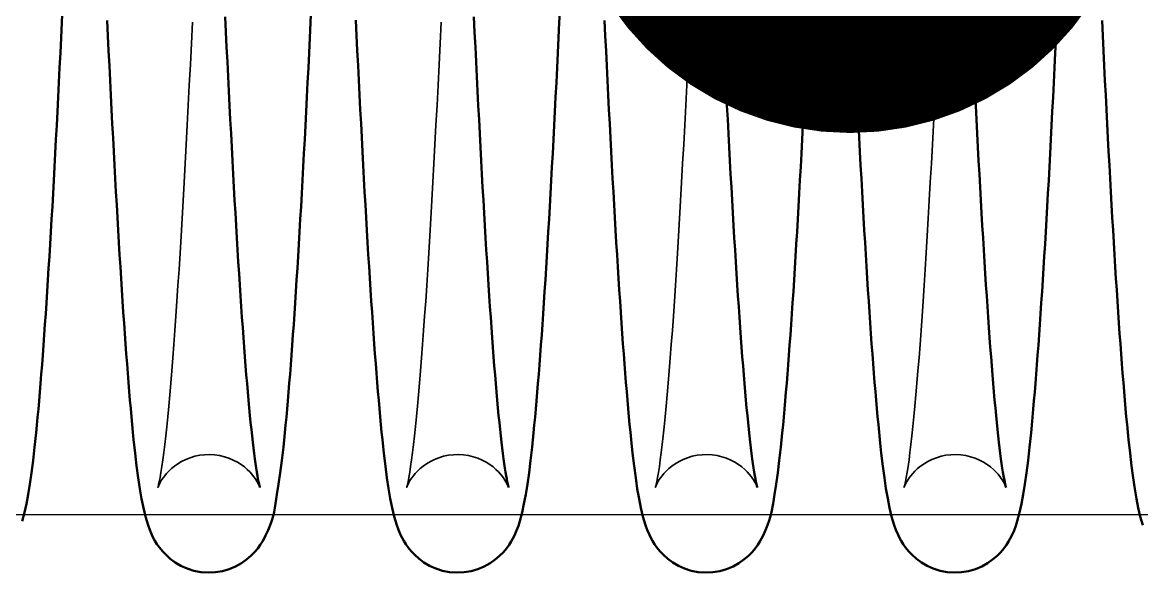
# Model space of a CAD drawing. Header units: millimetres. Extents: x 1448 to 104164, y -19509 to -89.
# Drawn here: x 80984 to 81061.8, y -3056.7 to -3018.4 of the extents above; entities that cross this region are included whole.
import ezdxf

# ---------------------------------------------------------------- set-up
doc = ezdxf.new("R2010")
doc.units = ezdxf.units.MM
doc.header["$LTSCALE"] = 60
doc.header["$MEASUREMENT"] = 0
doc.layers.get('0').update_dxf_attribs({"linetype": 'CONTINUOUS'})
doc.layers.add('가려진 것(ISO)', color=7, linetype='CONTINUOUS', lineweight=35)
doc.layers.add('가시적인 것(ISO)', color=7, linetype='CONTINUOUS', lineweight=50)
doc.styles.add('0T-OUT', font='H2GTRE.TTF')
doc.dimstyles.new('MAIN', dxfattribs={"dimtxt": 1.5, "dimasz": 0.5, "dimexe": 1, "dimexo": 2, "dimgap": 1, "dimtad": 1, "dimdec": 0, "dimdsep": 46, "dimlunit": 6, "dimtxsty": '0T-OUT', "dimblk": 'DOT', "dimcen": 2.5, "dimdle": 2, "dimclrd": 256, "dimclre": 256, "dimclrt": 3, "dimadec": 0, "dimazin": 0, "dimtfac": 1, "dimtdec": 0, "dimtix": 1, "dimtmove": 2, "dimatfit": 3, "dimldrblk": 'DOT', "dimfxl": 1, "dimtvp": 1, "dimtolj": 1, "dimtzin": 0, "dimlwd": 0, "dimlwe": 0, "dimarcsym": 0})

# ---------------------------------------------------------------- blocks, each defined once
blk = doc.blocks.new('토션스프링1')
at = {"layer": '가려진 것(ISO)', "flags": 128}
for points in [[(21462535.684, -50955507.244), (21462535.679, -50955507.229), (21462535.66, -50955507.177), (21462535.619, -50955507.083), (21462535.549, -50955506.94), (21462535.498, -50955506.847), (21462535.433, -50955506.739), (21462535.352, -50955506.616), (21462535.251, -50955506.478), (21462535.128, -50955506.325), (21462534.981, -50955506.162), (21462534.807, -50955505.993), (21462534.606, -50955505.821), (21462534.376, -50955505.652), (21462534.119, -50955505.491), (21462533.839, -50955505.344), (21462533.538, -50955505.217), (21462533.219, -50955505.113), (21462532.886, -50955505.035), (21462532.543, -50955504.985), (21462532.195, -50955504.965), (21462531.848, -50955504.976), (21462531.504, -50955505.017), (21462531.167, -50955505.087), (21462530.843, -50955505.183), (21462530.537, -50955505.304), (21462530.25, -50955505.445), (21462529.986, -50955505.603), (21462529.748, -50955505.77), (21462529.538, -50955505.941), (21462529.356, -50955506.112), (21462529.201, -50955506.278), (21462529.071, -50955506.433), (21462528.965, -50955506.574), (21462528.878, -50955506.702), (21462528.808, -50955506.815), (21462528.753, -50955506.913), (21462528.677, -50955507.065), (21462528.633, -50955507.166), (21462528.611, -50955507.223), (21462528.604, -50955507.244), (21462528.607, -50955507.234), (21462528.617, -50955507.197), (21462528.633, -50955507.136), (21462528.652, -50955507.055), (21462528.699, -50955506.836), (21462528.753, -50955506.549), (21462528.814, -50955506.199), (21462528.878, -50955505.792), (21462528.945, -50955505.333), (21462529.011, -50955504.828), (21462529.079, -50955504.275), (21462529.147, -50955503.674), (21462529.216, -50955503.027), (21462529.286, -50955502.336), (21462529.356, -50955501.601), (21462529.426, -50955500.825), (21462529.497, -50955500.007), (21462529.568, -50955499.15), (21462529.64, -50955498.254), (21462529.711, -50955497.322), (21462529.782, -50955496.353), (21462529.853, -50955495.35), (21462529.924, -50955494.31), (21462529.995, -50955493.232), (21462530.067, -50955492.119), (21462530.138, -50955490.971), (21462530.21, -50955489.79), (21462530.282, -50955488.577), (21462530.353, -50955487.333), (21462530.425, -50955486.061), (21462530.497, -50955484.76), (21462530.568, -50955483.433), (21462530.64, -50955482.08), (21462530.711, -50955480.703), (21462530.782, -50955479.301), (21462530.854, -50955477.873), (21462530.925, -50955476.418), (21462530.997, -50955474.94)], [(21462552.96, -50955507.244), (21462552.955, -50955507.229), (21462552.936, -50955507.177), (21462552.895, -50955507.083), (21462552.824, -50955506.94), (21462552.773, -50955506.847), (21462552.709, -50955506.739), (21462552.628, -50955506.617), (21462552.527, -50955506.478), (21462552.404, -50955506.326), (21462552.257, -50955506.163), (21462552.084, -50955505.994), (21462551.882, -50955505.822), (21462551.652, -50955505.652), (21462551.396, -50955505.491), (21462551.116, -50955505.344), (21462550.816, -50955505.217), (21462550.496, -50955505.114), (21462550.163, -50955505.035), (21462549.82, -50955504.985), (21462549.473, -50955504.965), (21462549.126, -50955504.976), (21462548.781, -50955505.017), (21462548.444, -50955505.086), (21462548.121, -50955505.182), (21462547.815, -50955505.303), (21462547.528, -50955505.445), (21462547.263, -50955505.602), (21462547.025, -50955505.768), (21462546.815, -50955505.94), (21462546.633, -50955506.111), (21462546.478, -50955506.277), (21462546.348, -50955506.432), (21462546.241, -50955506.572), (21462546.153, -50955506.699), (21462546.083, -50955506.811), (21462546.027, -50955506.91), (21462545.952, -50955507.065), (21462545.909, -50955507.166), (21462545.886, -50955507.224), (21462545.879, -50955507.244), (21462545.882, -50955507.234), (21462545.893, -50955507.197), (21462545.908, -50955507.137), (21462545.927, -50955507.056), (21462545.973, -50955506.837), (21462546.029, -50955506.547), (21462546.091, -50955506.195), (21462546.155, -50955505.788), (21462546.22, -50955505.333), (21462546.286, -50955504.827), (21462546.354, -50955504.272), (21462546.422, -50955503.671), (21462546.491, -50955503.023), (21462546.561, -50955502.331), (21462546.632, -50955501.596), (21462546.702, -50955500.819), (21462546.774, -50955500.001), (21462546.845, -50955499.144), (21462546.916, -50955498.25), (21462546.987, -50955497.319), (21462547.058, -50955496.353), (21462547.129, -50955495.347), (21462547.2, -50955494.304), (21462547.272, -50955493.225), (21462547.343, -50955492.111), (21462547.415, -50955490.962), (21462547.486, -50955489.781), (21462547.558, -50955488.569), (21462547.629, -50955487.327), (21462547.701, -50955486.056), (21462547.773, -50955484.757), (21462547.844, -50955483.432), (21462547.915, -50955482.082), (21462547.987, -50955480.705), (21462548.058, -50955479.3), (21462548.13, -50955477.869), (21462548.201, -50955476.413), (21462548.273, -50955474.934)], [(21462570.236, -50955507.244), (21462570.231, -50955507.229), (21462570.212, -50955507.177), (21462570.171, -50955507.083), (21462570.1, -50955506.94), (21462570.049, -50955506.847), (21462569.984, -50955506.739), (21462569.903, -50955506.616), (21462569.803, -50955506.478), (21462569.68, -50955506.325), (21462569.532, -50955506.162), (21462569.359, -50955505.993), (21462569.158, -50955505.821), (21462568.927, -50955505.652), (21462568.671, -50955505.491), (21462568.39, -50955505.344), (21462568.09, -50955505.217), (21462567.771, -50955505.113), (21462567.437, -50955505.035), (21462567.094, -50955504.985), (21462566.747, -50955504.965), (21462566.4, -50955504.976), (21462566.055, -50955505.017), (21462565.718, -50955505.087), (21462565.395, -50955505.183), (21462565.088, -50955505.304), (21462564.802, -50955505.445), (21462564.538, -50955505.603), (21462564.299, -50955505.77), (21462564.089, -50955505.941), (21462563.907, -50955506.112), (21462563.752, -50955506.278), (21462563.623, -50955506.433), (21462563.516, -50955506.574), (21462563.429, -50955506.702), (21462563.36, -50955506.815), (21462563.305, -50955506.913), (21462563.228, -50955507.065), (21462563.184, -50955507.166), (21462563.162, -50955507.223), (21462563.155, -50955507.244), (21462563.158, -50955507.234), (21462563.168, -50955507.197), (21462563.184, -50955507.136), (21462563.204, -50955507.055), (21462563.25, -50955506.836), (21462563.305, -50955506.549), (21462563.365, -50955506.199), (21462563.43, -50955505.792), (21462563.496, -50955505.333), (21462563.563, -50955504.828), (21462563.63, -50955504.275), (21462563.698, -50955503.674), (21462563.767, -50955503.027), (21462563.837, -50955502.336), (21462563.907, -50955501.601), (21462563.978, -50955500.825), (21462564.049, -50955500.007), (21462564.12, -50955499.15), (21462564.191, -50955498.254), (21462564.263, -50955497.322), (21462564.334, -50955496.353), (21462564.405, -50955495.35), (21462564.476, -50955494.31), (21462564.547, -50955493.232), (21462564.618, -50955492.119), (21462564.69, -50955490.971), (21462564.761, -50955489.79), (21462564.833, -50955488.577), (21462564.905, -50955487.333), (21462564.976, -50955486.061), (21462565.048, -50955484.76), (21462565.12, -50955483.433), (21462565.191, -50955482.08), (21462565.262, -50955480.703), (21462565.334, -50955479.301), (21462565.405, -50955477.873), (21462565.477, -50955476.418), (21462565.548, -50955474.94)], [(21462587.512, -50955507.244), (21462587.507, -50955507.229), (21462587.487, -50955507.177), (21462587.446, -50955507.083), (21462587.376, -50955506.94), (21462587.325, -50955506.847), (21462587.26, -50955506.739), (21462587.179, -50955506.617), (21462587.079, -50955506.478), (21462586.956, -50955506.326), (21462586.809, -50955506.163), (21462586.636, -50955505.994), (21462586.434, -50955505.822), (21462586.204, -50955505.652), (21462585.947, -50955505.491), (21462585.667, -50955505.344), (21462585.367, -50955505.217), (21462585.048, -50955505.114), (21462584.714, -50955505.035), (21462584.372, -50955504.985), (21462584.025, -50955504.965), (21462583.677, -50955504.976), (21462583.333, -50955505.017), (21462582.996, -50955505.086), (21462582.672, -50955505.182), (21462582.366, -50955505.303), (21462582.079, -50955505.445), (21462581.815, -50955505.602), (21462581.576, -50955505.768), (21462581.367, -50955505.94), (21462581.184, -50955506.111), (21462581.029, -50955506.277), (21462580.899, -50955506.432), (21462580.792, -50955506.572), (21462580.704, -50955506.699), (21462580.634, -50955506.811), (21462580.579, -50955506.91), (21462580.503, -50955507.065), (21462580.46, -50955507.166), (21462580.438, -50955507.224), (21462580.431, -50955507.244), (21462580.434, -50955507.234), (21462580.444, -50955507.197), (21462580.459, -50955507.137), (21462580.478, -50955507.056), (21462580.525, -50955506.837), (21462580.581, -50955506.547), (21462580.643, -50955506.195), (21462580.707, -50955505.788), (21462580.772, -50955505.333), (21462580.838, -50955504.827), (21462580.905, -50955504.272), (21462580.974, -50955503.671), (21462581.043, -50955503.023), (21462581.113, -50955502.331), (21462581.183, -50955501.596), (21462581.254, -50955500.819), (21462581.325, -50955500.001), (21462581.396, -50955499.144), (21462581.468, -50955498.25), (21462581.539, -50955497.319), (21462581.609, -50955496.353), (21462581.681, -50955495.347), (21462581.752, -50955494.304), (21462581.823, -50955493.225), (21462581.894, -50955492.111), (21462581.966, -50955490.962), (21462582.038, -50955489.781), (21462582.109, -50955488.569), (21462582.181, -50955487.327), (21462582.253, -50955486.056), (21462582.324, -50955484.757), (21462582.395, -50955483.432), (21462582.467, -50955482.082), (21462582.538, -50955480.705), (21462582.61, -50955479.3), (21462582.681, -50955477.869), (21462582.753, -50955476.413), (21462582.825, -50955474.934)]]:
    blk.add_lwpolyline(points, dxfattribs=at)
at = {"layer": '가시적인 것(ISO)', "flags": 128}
for points in [[(21462533.272, -50955474.557), (21462533.323, -50955475.613), (21462533.374, -50955476.659), (21462533.425, -50955477.692), (21462533.476, -50955478.714), (21462533.527, -50955479.722), (21462533.578, -50955480.718), (21462533.628, -50955481.699), (21462533.679, -50955482.666), (21462533.73, -50955483.619), (21462533.78, -50955484.559), (21462533.831, -50955485.486), (21462533.882, -50955486.4), (21462533.932, -50955487.3), (21462533.983, -50955488.185), (21462534.034, -50955489.055), (21462534.085, -50955489.91), (21462534.136, -50955490.749), (21462534.187, -50955491.572), (21462534.237, -50955492.378), (21462534.288, -50955493.166), (21462534.339, -50955493.937), (21462534.389, -50955494.69), (21462534.44, -50955495.425), (21462534.49, -50955496.14), (21462534.541, -50955496.836), (21462534.591, -50955497.513), (21462534.641, -50955498.172), (21462534.692, -50955498.813), (21462534.742, -50955499.434), (21462534.792, -50955500.036), (21462534.842, -50955500.618), (21462534.892, -50955501.18), (21462534.942, -50955501.72), (21462534.992, -50955502.24), (21462535.041, -50955502.738), (21462535.091, -50955503.214), (21462535.14, -50955503.667), (21462535.188, -50955504.098), (21462535.236, -50955504.505), (21462535.284, -50955504.889), (21462535.332, -50955505.25), (21462535.379, -50955505.587), (21462535.425, -50955505.897), (21462535.47, -50955506.181), (21462535.513, -50955506.435), (21462535.553, -50955506.66), (21462535.591, -50955506.854), (21462535.626, -50955507.014), (21462535.655, -50955507.137), (21462535.676, -50955507.216), (21462535.684, -50955507.244)], [(21462550.548, -50955474.561), (21462550.599, -50955475.618), (21462550.65, -50955476.662), (21462550.701, -50955477.695), (21462550.752, -50955478.715), (21462550.803, -50955479.722), (21462550.853, -50955480.716), (21462550.904, -50955481.695), (21462550.955, -50955482.662), (21462551.005, -50955483.616), (21462551.056, -50955484.558), (21462551.107, -50955485.486), (21462551.158, -50955486.401), (21462551.208, -50955487.302), (21462551.259, -50955488.187), (21462551.31, -50955489.058), (21462551.361, -50955489.913), (21462551.412, -50955490.752), (21462551.463, -50955491.575), (21462551.513, -50955492.38), (21462551.564, -50955493.168), (21462551.615, -50955493.939), (21462551.665, -50955494.69), (21462551.715, -50955495.423), (21462551.766, -50955496.137), (21462551.816, -50955496.834), (21462551.867, -50955497.512), (21462551.917, -50955498.172), (21462551.967, -50955498.813), (21462552.018, -50955499.434), (21462552.068, -50955500.037), (21462552.118, -50955500.619), (21462552.168, -50955501.181), (21462552.218, -50955501.721), (21462552.268, -50955502.241), (21462552.317, -50955502.739), (21462552.366, -50955503.214), (21462552.415, -50955503.667), (21462552.464, -50955504.097), (21462552.512, -50955504.505), (21462552.561, -50955504.89), (21462552.608, -50955505.251), (21462552.655, -50955505.587), (21462552.701, -50955505.898), (21462552.746, -50955506.18), (21462552.788, -50955506.435), (21462552.829, -50955506.66), (21462552.867, -50955506.854), (21462552.902, -50955507.014), (21462552.931, -50955507.137), (21462552.952, -50955507.216), (21462552.96, -50955507.244)], [(21462567.824, -50955474.557), (21462567.875, -50955475.613), (21462567.926, -50955476.659), (21462567.977, -50955477.692), (21462568.027, -50955478.714), (21462568.078, -50955479.722), (21462568.129, -50955480.718), (21462568.18, -50955481.699), (21462568.23, -50955482.666), (21462568.281, -50955483.619), (21462568.332, -50955484.559), (21462568.382, -50955485.486), (21462568.433, -50955486.4), (21462568.484, -50955487.3), (21462568.535, -50955488.185), (21462568.586, -50955489.055), (21462568.636, -50955489.91), (21462568.687, -50955490.749), (21462568.738, -50955491.572), (21462568.789, -50955492.378), (21462568.84, -50955493.166), (21462568.89, -50955493.937), (21462568.941, -50955494.69), (21462568.991, -50955495.425), (21462569.042, -50955496.14), (21462569.092, -50955496.836), (21462569.142, -50955497.513), (21462569.193, -50955498.172), (21462569.243, -50955498.813), (21462569.293, -50955499.434), (21462569.344, -50955500.036), (21462569.394, -50955500.618), (21462569.444, -50955501.18), (21462569.494, -50955501.72), (21462569.543, -50955502.24), (21462569.593, -50955502.738), (21462569.642, -50955503.214), (21462569.691, -50955503.667), (21462569.74, -50955504.098), (21462569.788, -50955504.505), (21462569.836, -50955504.889), (21462569.884, -50955505.25), (21462569.931, -50955505.587), (21462569.977, -50955505.897), (21462570.022, -50955506.181), (21462570.064, -50955506.435), (21462570.105, -50955506.66), (21462570.143, -50955506.854), (21462570.177, -50955507.014), (21462570.206, -50955507.137), (21462570.228, -50955507.216), (21462570.236, -50955507.244)], [(21462585.1, -50955474.561), (21462585.151, -50955475.618), (21462585.202, -50955476.662), (21462585.252, -50955477.695), (21462585.303, -50955478.715), (21462585.354, -50955479.722), (21462585.405, -50955480.716), (21462585.455, -50955481.695), (21462585.506, -50955482.662), (21462585.557, -50955483.616), (21462585.607, -50955484.558), (21462585.658, -50955485.486), (21462585.709, -50955486.401), (21462585.76, -50955487.302), (21462585.811, -50955488.187), (21462585.862, -50955489.058), (21462585.912, -50955489.913), (21462585.963, -50955490.752), (21462586.014, -50955491.575), (21462586.065, -50955492.38), (21462586.115, -50955493.168), (21462586.166, -50955493.939), (21462586.217, -50955494.69), (21462586.267, -50955495.423), (21462586.317, -50955496.137), (21462586.368, -50955496.834), (21462586.418, -50955497.512), (21462586.469, -50955498.172), (21462586.519, -50955498.813), (21462586.569, -50955499.434), (21462586.619, -50955500.037), (21462586.67, -50955500.619), (21462586.72, -50955501.181), (21462586.77, -50955501.721), (21462586.819, -50955502.241), (21462586.869, -50955502.739), (21462586.918, -50955503.214), (21462586.967, -50955503.667), (21462587.015, -50955504.097), (21462587.064, -50955504.505), (21462587.112, -50955504.89), (21462587.16, -50955505.251), (21462587.207, -50955505.587), (21462587.253, -50955505.898), (21462587.297, -50955506.18), (21462587.34, -50955506.435), (21462587.38, -50955506.66), (21462587.419, -50955506.854), (21462587.453, -50955507.014), (21462587.482, -50955507.137), (21462587.503, -50955507.216), (21462587.512, -50955507.244)], [(21462521.981, -50955473.895), (21462521.93, -50955474.962), (21462521.879, -50955476.019), (21462521.828, -50955477.065), (21462521.777, -50955478.1), (21462521.726, -50955479.124), (21462521.675, -50955480.136), (21462521.624, -50955481.134), (21462521.573, -50955482.12), (21462521.522, -50955483.092), (21462521.471, -50955484.049), (21462521.42, -50955484.992), (21462521.37, -50955485.92), (21462521.319, -50955486.835), (21462521.268, -50955487.736), (21462521.217, -50955488.623), (21462521.166, -50955489.496), (21462521.115, -50955490.355), (21462521.064, -50955491.198), (21462521.013, -50955492.027), (21462520.962, -50955492.839), (21462520.911, -50955493.636), (21462520.859, -50955494.416), (21462520.808, -50955495.179), (21462520.757, -50955495.925), (21462520.706, -50955496.654), (21462520.655, -50955497.364), (21462520.603, -50955498.057), (21462520.552, -50955498.731), (21462520.501, -50955499.385), (21462520.45, -50955500.021), (21462520.399, -50955500.638), (21462520.348, -50955501.236), (21462520.297, -50955501.815), (21462520.246, -50955502.377), (21462520.195, -50955502.92), (21462520.144, -50955503.445), (21462520.04, -50955504.441), (21462519.934, -50955505.366), (21462519.826, -50955506.223), (21462519.714, -50955507.011), (21462519.597, -50955507.733), (21462519.476, -50955508.389), (21462519.344, -50955508.999), (21462519.183, -50955509.597)], [(21462539.256, -50955473.895), (21462539.205, -50955474.963), (21462539.154, -50955476.02), (21462539.103, -50955477.066), (21462539.052, -50955478.101), (21462539.001, -50955479.125), (21462538.95, -50955480.135), (21462538.9, -50955481.133), (21462538.849, -50955482.117), (21462538.798, -50955483.087), (21462538.747, -50955484.043), (21462538.697, -50955484.985), (21462538.646, -50955485.914), (21462538.595, -50955486.83), (21462538.544, -50955487.732), (21462538.493, -50955488.621), (21462538.442, -50955489.495), (21462538.391, -50955490.354), (21462538.34, -50955491.198), (21462538.289, -50955492.027), (21462538.238, -50955492.84), (21462538.186, -50955493.637), (21462538.135, -50955494.417), (21462538.084, -50955495.18), (21462538.033, -50955495.925), (21462537.982, -50955496.653), (21462537.931, -50955497.363), (21462537.879, -50955498.054), (21462537.828, -50955498.726), (21462537.777, -50955499.38), (21462537.726, -50955500.015), (21462537.675, -50955500.632), (21462537.624, -50955501.231), (21462537.573, -50955501.812), (21462537.522, -50955502.375), (21462537.47, -50955502.92), (21462537.419, -50955503.446), (21462537.314, -50955504.446), (21462537.207, -50955505.374), (21462537.099, -50955506.232), (21462536.987, -50955507.018), (21462536.873, -50955507.733), (21462536.822, -50955508.059), (21462536.774, -50955508.367), (21462536.669, -50955508.956), (21462536.6, -50955509.251), (21462536.512, -50955509.554), (21462536.401, -50955509.874), (21462536.26, -50955510.216), (21462536.083, -50955510.588), (21462535.98, -50955510.788), (21462535.86, -50955511.002), (21462535.714, -50955511.234), (21462535.536, -50955511.479), (21462535.321, -50955511.736), (21462535.061, -50955512.001), (21462534.753, -50955512.264), (21462534.398, -50955512.513), (21462533.995, -50955512.736), (21462533.553, -50955512.921), (21462533.082, -50955513.059), (21462532.59, -50955513.14), (21462532.087, -50955513.163), (21462531.585, -50955513.127), (21462531.098, -50955513.032), (21462530.632, -50955512.883), (21462530.198, -50955512.689), (21462529.807, -50955512.46), (21462529.462, -50955512.206), (21462529.164, -50955511.94), (21462528.914, -50955511.675), (21462528.708, -50955511.42), (21462528.538, -50955511.178), (21462528.399, -50955510.952), (21462528.283, -50955510.743), (21462528.186, -50955510.548), (21462528.034, -50955510.193), (21462527.915, -50955509.869), (21462527.732, -50955509.262), (21462527.593, -50955508.665), (21462527.467, -50955508.03), (21462527.347, -50955507.335), (21462527.234, -50955506.578), (21462527.125, -50955505.757), (21462527.02, -50955504.868), (21462526.916, -50955503.91), (21462526.865, -50955503.403), (21462526.814, -50955502.878), (21462526.763, -50955502.334), (21462526.712, -50955501.77), (21462526.66, -50955501.187), (21462526.609, -50955500.584), (21462526.557, -50955499.962), (21462526.506, -50955499.32), (21462526.455, -50955498.659), (21462526.403, -50955497.979), (21462526.352, -50955497.281), (21462526.3, -50955496.566), (21462526.249, -50955495.833), (21462526.197, -50955495.082), (21462526.146, -50955494.315), (21462526.095, -50955493.531), (21462526.043, -50955492.731), (21462525.992, -50955491.915), (21462525.941, -50955491.084), (21462525.89, -50955490.237), (21462525.839, -50955489.376), (21462525.788, -50955488.501), (21462525.737, -50955487.611), (21462525.686, -50955486.708), (21462525.635, -50955485.791), (21462525.585, -50955484.861), (21462525.534, -50955483.917), (21462525.483, -50955482.957), (21462525.432, -50955481.984), (21462525.381, -50955480.996), (21462525.33, -50955479.996), (21462525.279, -50955478.982), (21462525.228, -50955477.957), (21462525.177, -50955476.92), (21462525.126, -50955475.872), (21462525.075, -50955474.813)], [(21462556.532, -50955473.895), (21462556.481, -50955474.962), (21462556.43, -50955476.019), (21462556.379, -50955477.065), (21462556.328, -50955478.1), (21462556.277, -50955479.124), (21462556.226, -50955480.136), (21462556.175, -50955481.134), (21462556.124, -50955482.12), (21462556.073, -50955483.092), (21462556.023, -50955484.049), (21462555.972, -50955484.992), (21462555.921, -50955485.92), (21462555.87, -50955486.835), (21462555.819, -50955487.736), (21462555.769, -50955488.623), (21462555.718, -50955489.496), (21462555.667, -50955490.355), (21462555.616, -50955491.198), (21462555.564, -50955492.027), (21462555.513, -50955492.839), (21462555.462, -50955493.636), (21462555.411, -50955494.416), (21462555.36, -50955495.179), (21462555.309, -50955495.925), (21462555.257, -50955496.654), (21462555.206, -50955497.364), (21462555.155, -50955498.057), (21462555.104, -50955498.731), (21462555.052, -50955499.385), (21462555.001, -50955500.021), (21462554.95, -50955500.638), (21462554.9, -50955501.236), (21462554.849, -50955501.815), (21462554.798, -50955502.377), (21462554.747, -50955502.92), (21462554.695, -50955503.445), (21462554.592, -50955504.441), (21462554.486, -50955505.366), (21462554.377, -50955506.223), (21462554.265, -50955507.011), (21462554.149, -50955507.733), (21462554.028, -50955508.389), (21462553.896, -50955508.999), (21462553.734, -50955509.597), (21462553.638, -50955509.904), (21462553.52, -50955510.23), (21462553.359, -50955510.591), (21462553.257, -50955510.79), (21462553.135, -50955511.002), (21462552.99, -50955511.232), (21462552.812, -50955511.478), (21462552.597, -50955511.735), (21462552.337, -50955512.001), (21462552.029, -50955512.264), (21462551.674, -50955512.513), (21462551.27, -50955512.736), (21462550.829, -50955512.921), (21462550.358, -50955513.059), (21462549.866, -50955513.14), (21462549.362, -50955513.163), (21462548.861, -50955513.127), (21462548.373, -50955513.032), (21462547.907, -50955512.883), (21462547.474, -50955512.689), (21462547.083, -50955512.46), (21462546.737, -50955512.205), (21462546.439, -50955511.94), (21462546.19, -50955511.676), (21462545.984, -50955511.42), (21462545.814, -50955511.178), (21462545.675, -50955510.952), (21462545.559, -50955510.743), (21462545.462, -50955510.548), (21462545.31, -50955510.193), (21462545.19, -50955509.868), (21462545.009, -50955509.263), (21462544.869, -50955508.666), (21462544.741, -50955508.026), (21462544.622, -50955507.331), (21462544.509, -50955506.578), (21462544.401, -50955505.761), (21462544.297, -50955504.877), (21462544.246, -50955504.408), (21462544.195, -50955503.921), (21462544.143, -50955503.414), (21462544.092, -50955502.888), (21462544.04, -50955502.341), (21462543.988, -50955501.774), (21462543.936, -50955501.188), (21462543.885, -50955500.582), (21462543.833, -50955499.957), (21462543.781, -50955499.313), (21462543.73, -50955498.65), (21462543.678, -50955497.969), (21462543.627, -50955497.271), (21462543.575, -50955496.555), (21462543.524, -50955495.821), (21462543.472, -50955495.071), (21462543.421, -50955494.304), (21462543.37, -50955493.521), (21462543.319, -50955492.722), (21462543.267, -50955491.908), (21462543.216, -50955491.078), (21462543.165, -50955490.233), (21462543.114, -50955489.373), (21462543.063, -50955488.499), (21462543.013, -50955487.611), (21462542.962, -50955486.71), (21462542.911, -50955485.793), (21462542.86, -50955484.86), (21462542.809, -50955483.913), (21462542.758, -50955482.952), (21462542.708, -50955481.976), (21462542.656, -50955480.988), (21462542.606, -50955479.986), (21462542.554, -50955478.972), (21462542.504, -50955477.947), (21462542.452, -50955476.91), (21462542.402, -50955475.862), (21462542.351, -50955474.804)], [(21462573.808, -50955473.895), (21462573.757, -50955474.963), (21462573.706, -50955476.02), (21462573.655, -50955477.066), (21462573.604, -50955478.101), (21462573.553, -50955479.125), (21462573.502, -50955480.135), (21462573.451, -50955481.133), (21462573.4, -50955482.117), (21462573.349, -50955483.087), (21462573.299, -50955484.043), (21462573.248, -50955484.985), (21462573.197, -50955485.914), (21462573.146, -50955486.83), (21462573.095, -50955487.732), (21462573.044, -50955488.621), (21462572.993, -50955489.495), (21462572.942, -50955490.354), (21462572.891, -50955491.198), (21462572.84, -50955492.027), (21462572.789, -50955492.84), (21462572.738, -50955493.637), (21462572.687, -50955494.417), (21462572.635, -50955495.18), (21462572.584, -50955495.925), (21462572.533, -50955496.653), (21462572.482, -50955497.363), (21462572.431, -50955498.054), (21462572.38, -50955498.726), (21462572.329, -50955499.38), (21462572.278, -50955500.015), (21462572.227, -50955500.632), (21462572.176, -50955501.231), (21462572.125, -50955501.812), (21462572.073, -50955502.375), (21462572.022, -50955502.92), (21462571.97, -50955503.446), (21462571.865, -50955504.446), (21462571.759, -50955505.374), (21462571.65, -50955506.232), (21462571.539, -50955507.018), (21462571.425, -50955507.733), (21462571.373, -50955508.059), (21462571.326, -50955508.367), (21462571.22, -50955508.956), (21462571.151, -50955509.251), (21462571.064, -50955509.554), (21462570.952, -50955509.874), (21462570.811, -50955510.216), (21462570.635, -50955510.588), (21462570.532, -50955510.788), (21462570.412, -50955511.002), (21462570.266, -50955511.234), (21462570.088, -50955511.479), (21462569.872, -50955511.736), (21462569.612, -50955512.001), (21462569.304, -50955512.264), (21462568.949, -50955512.513), (21462568.547, -50955512.736), (21462568.104, -50955512.921), (21462567.633, -50955513.059), (21462567.141, -50955513.14), (21462566.638, -50955513.163), (21462566.137, -50955513.127), (21462565.649, -50955513.032), (21462565.183, -50955512.883), (21462564.75, -50955512.689), (21462564.358, -50955512.46), (21462564.013, -50955512.206), (21462563.715, -50955511.94), (21462563.466, -50955511.675), (21462563.259, -50955511.42), (21462563.09, -50955511.178), (21462562.95, -50955510.952), (21462562.835, -50955510.743), (21462562.738, -50955510.548), (21462562.585, -50955510.193), (21462562.467, -50955509.869), (21462562.284, -50955509.262), (21462562.144, -50955508.665), (21462562.018, -50955508.03), (21462561.899, -50955507.335), (21462561.786, -50955506.578), (21462561.677, -50955505.757), (21462561.571, -50955504.868), (21462561.468, -50955503.91), (21462561.417, -50955503.403), (21462561.366, -50955502.878), (21462561.315, -50955502.334), (21462561.263, -50955501.77), (21462561.212, -50955501.187), (21462561.161, -50955500.584), (21462561.109, -50955499.962), (21462561.058, -50955499.32), (21462561.006, -50955498.659), (21462560.955, -50955497.979), (21462560.903, -50955497.281), (21462560.852, -50955496.566), (21462560.8, -50955495.833), (21462560.749, -50955495.082), (21462560.698, -50955494.315), (21462560.646, -50955493.531), (21462560.595, -50955492.731), (21462560.544, -50955491.915), (21462560.493, -50955491.084), (21462560.441, -50955490.237), (21462560.39, -50955489.376), (21462560.339, -50955488.501), (21462560.288, -50955487.611), (21462560.238, -50955486.708), (21462560.187, -50955485.791), (21462560.136, -50955484.861), (21462560.085, -50955483.917), (21462560.034, -50955482.957), (21462559.984, -50955481.984), (21462559.933, -50955480.996), (21462559.882, -50955479.996), (21462559.831, -50955478.982), (21462559.78, -50955477.957), (21462559.729, -50955476.92), (21462559.678, -50955475.872), (21462559.627, -50955474.813)], [(21462591.084, -50955473.895), (21462591.033, -50955474.962), (21462590.982, -50955476.019), (21462590.931, -50955477.065), (21462590.88, -50955478.1), (21462590.829, -50955479.124), (21462590.778, -50955480.136), (21462590.727, -50955481.134), (21462590.676, -50955482.12), (21462590.625, -50955483.092), (21462590.574, -50955484.049), (21462590.523, -50955484.992), (21462590.473, -50955485.92), (21462590.422, -50955486.835), (21462590.371, -50955487.736), (21462590.32, -50955488.623), (21462590.269, -50955489.496), (21462590.218, -50955490.355), (21462590.167, -50955491.198), (21462590.116, -50955492.027), (21462590.065, -50955492.839), (21462590.014, -50955493.636), (21462589.962, -50955494.416), (21462589.911, -50955495.179), (21462589.86, -50955495.925), (21462589.809, -50955496.654), (21462589.758, -50955497.364), (21462589.706, -50955498.057), (21462589.655, -50955498.731), (21462589.604, -50955499.385), (21462589.553, -50955500.021), (21462589.502, -50955500.638), (21462589.451, -50955501.236), (21462589.4, -50955501.815), (21462589.349, -50955502.377), (21462589.298, -50955502.92), (21462589.247, -50955503.445), (21462589.143, -50955504.441), (21462589.037, -50955505.366), (21462588.929, -50955506.223), (21462588.817, -50955507.011), (21462588.7, -50955507.733), (21462588.579, -50955508.389), (21462588.447, -50955508.999), (21462588.286, -50955509.597), (21462588.189, -50955509.904), (21462588.071, -50955510.23), (21462587.911, -50955510.591), (21462587.808, -50955510.79), (21462587.687, -50955511.002), (21462587.541, -50955511.232), (21462587.364, -50955511.478), (21462587.148, -50955511.735), (21462586.888, -50955512.001), (21462586.581, -50955512.264), (21462586.225, -50955512.513), (21462585.822, -50955512.736), (21462585.38, -50955512.921), (21462584.909, -50955513.059), (21462584.417, -50955513.14), (21462583.914, -50955513.163), (21462583.413, -50955513.127), (21462582.925, -50955513.032), (21462582.459, -50955512.883), (21462582.025, -50955512.689), (21462581.635, -50955512.46), (21462581.289, -50955512.205), (21462580.991, -50955511.94), (21462580.742, -50955511.676), (21462580.535, -50955511.42), (21462580.365, -50955511.178), (21462580.226, -50955510.952), (21462580.11, -50955510.743), (21462580.014, -50955510.548), (21462579.861, -50955510.193), (21462579.742, -50955509.868), (21462579.56, -50955509.263), (21462579.42, -50955508.666), (21462579.292, -50955508.026), (21462579.173, -50955507.331), (21462579.061, -50955506.578), (21462578.953, -50955505.761), (21462578.849, -50955504.877), (21462578.797, -50955504.408), (21462578.746, -50955503.921), (21462578.695, -50955503.414), (21462578.643, -50955502.888), (21462578.591, -50955502.341), (21462578.54, -50955501.774), (21462578.488, -50955501.188), (21462578.436, -50955500.582), (21462578.384, -50955499.957), (21462578.333, -50955499.313), (21462578.281, -50955498.65), (21462578.23, -50955497.969), (21462578.178, -50955497.271), (21462578.127, -50955496.555), (21462578.075, -50955495.821), (21462578.024, -50955495.071), (21462577.973, -50955494.304), (21462577.921, -50955493.521), (21462577.87, -50955492.722), (21462577.819, -50955491.908), (21462577.768, -50955491.078), (21462577.717, -50955490.233), (21462577.666, -50955489.373), (21462577.615, -50955488.499), (21462577.564, -50955487.611), (21462577.513, -50955486.71), (21462577.463, -50955485.793), (21462577.412, -50955484.86), (21462577.361, -50955483.913), (21462577.31, -50955482.952), (21462577.259, -50955481.976), (21462577.208, -50955480.988), (21462577.157, -50955479.986), (21462577.106, -50955478.972), (21462577.055, -50955477.947), (21462577.004, -50955476.91), (21462576.953, -50955475.862), (21462576.902, -50955474.804)], [(21462597.018, -50955509.869), (21462596.835, -50955509.262), (21462596.696, -50955508.665), (21462596.57, -50955508.03), (21462596.45, -50955507.335), (21462596.337, -50955506.578), (21462596.228, -50955505.757), (21462596.123, -50955504.868), (21462596.019, -50955503.91), (21462595.968, -50955503.403), (21462595.917, -50955502.878), (21462595.866, -50955502.334), (21462595.815, -50955501.77), (21462595.763, -50955501.187), (21462595.712, -50955500.584), (21462595.66, -50955499.962), (21462595.609, -50955499.32), (21462595.558, -50955498.659), (21462595.506, -50955497.979), (21462595.455, -50955497.281), (21462595.403, -50955496.566), (21462595.352, -50955495.833), (21462595.3, -50955495.082), (21462595.249, -50955494.315), (21462595.198, -50955493.531), (21462595.146, -50955492.731), (21462595.095, -50955491.915), (21462595.044, -50955491.084), (21462594.993, -50955490.237), (21462594.942, -50955489.376), (21462594.891, -50955488.501), (21462594.84, -50955487.611), (21462594.789, -50955486.708), (21462594.738, -50955485.791), (21462594.687, -50955484.861), (21462594.637, -50955483.917), (21462594.586, -50955482.957), (21462594.535, -50955481.984), (21462594.484, -50955480.996), (21462594.433, -50955479.996), (21462594.382, -50955478.982), (21462594.331, -50955477.957), (21462594.28, -50955476.92), (21462594.229, -50955475.872), (21462594.178, -50955474.813)]]:
    blk.add_lwpolyline(points, dxfattribs=at)
blk = doc.blocks.new('토션스프링12345')
blk.add_blockref('토션스프링1', (1400.606, -3974.283))
blk = doc.blocks.new('_Dot')
at = {"color": 0, "linetype": 'ByBlock', "lineweight": -2}
blk.add_line((-0.5, 0), (-1, 0), dxfattribs=at)
at = {"color": 0, "linetype": 'ByBlock', "const_width": 0.5}
blk.add_lwpolyline([(-0.25, 0, 1), (0.25, 0, 1)], format="xyb", close=True, dxfattribs=at)
blk = doc.blocks.new('DOT')
at = {"color": 0, "linetype": 'ByBlock'}
blk.add_line((-0.5, 0), (-1, 0), dxfattribs=at)
at = {"color": 0, "linetype": 'ByBlock', "const_width": 0.5}
blk.add_lwpolyline([(-0.25, 0, 1), (0.25, 0, 1)], format="xyb", close=True, dxfattribs=at)

msp = doc.modelspace()

# ---------------------------------------------------------------- linework, layer by layer
at = {"color": 3}
for p, q in [((85582.442, -3052.641), (79782.442, -3052.641)), ((82025.398, -3052.641), (80987.372, -3052.641))]:
    msp.add_line(p, q, dxfattribs=at)

# ---------------------------------------------------------------- block references
msp.add_blockref('토션스프링12345', (-21382935.757, 50956430.79))

# ---------------------------------------------------------------- leaders
msp.add_leader([(81041.527, -3006.124), (81041.527, -2600.492, 1.839), (81138.392, -2600.492, 1.839)], dimstyle='MAIN', override={"dimscale": 20, "dimasz": 2, "dimtad": 0, "dimldrblk": 'DOT', "dimfxl": 2, "dimarcsym": 2})

doc.saveas('drawing.dxf')
